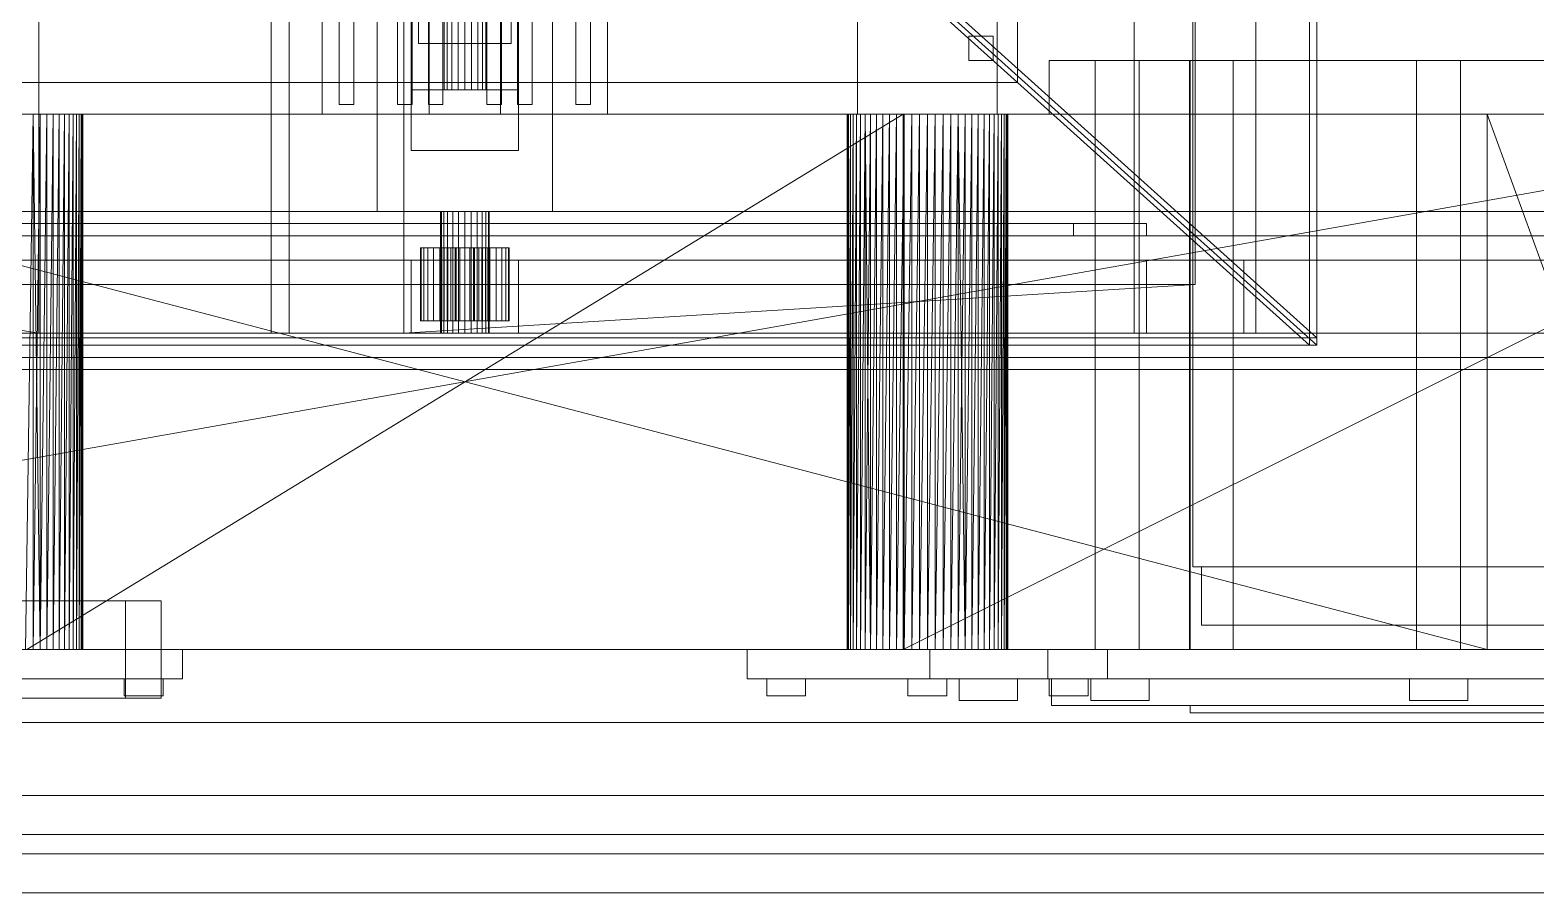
# Model space of a CAD drawing. Header units: millimetres. Extents: x -1970 to 34302, y -65268 to 6837.
# Drawn here: x 25550 to 26168, y -18530 to -18176 of the extents above; entities that cross this region are included whole.
import ezdxf

# ---------------------------------------------------------------- set-up
doc = ezdxf.new("R2010")
doc.units = ezdxf.units.MM
for name, color, linetype, lineweight in [('superior_briquetadora', 7, 'Continuous', 0), ('superior_C02', 7, 'Continuous', 0), ('superior_C02-briq', 7, 'Continuous', 0), ('superior_C05', 7, 'Continuous', 0)]:
    doc.layers.add(name, color=color, linetype=linetype, lineweight=lineweight)

msp = doc.modelspace()

# ---------------------------------------------------------------- linework, layer by layer
at = {"layer": 'superior_briquetadora'}
for p, q in [((26075.187, -17655), (26075.187, -18305)), ((26078.187, -17655), (26078.187, -18305)), ((25669.542, -18210), (25669.542, -18160)), ((25706.187, -18210), (25706.187, -18160)), ((25713.542, -18160), (25713.542, -18210)), ((25742.831, -18210), (25742.831, -18160)), ((25750.187, -18160), (25750.187, -18210)), ((25786.831, -18160), (25786.831, -18210)), ((25889.536, -18160), (25889.536, -18210)), ((25946.837, -18160), (25946.837, -18210)), ((26027.308, -18160), (26027.308, -18396)), ((25676.542, -18206), (25676.542, -18164)), ((25682.542, -18164), (25682.542, -18206)), ((25700.542, -18206), (25700.542, -18164)), ((25706.542, -18164), (25706.542, -18206)), ((25713.187, -18206), (25713.187, -18164)), ((25719.187, -18164), (25719.187, -18206)), ((25719.187, -18200), (25719.187, -18167)), ((25719.627, -18200), (25719.627, -18167)), ((25720.905, -18200), (25720.905, -18167)), ((25722.897, -18200), (25722.897, -18167)), ((25725.405, -18200), (25725.405, -18167)), ((25728.187, -18200), (25728.187, -18167)), ((25730.968, -18200), (25730.968, -18167)), ((25733.477, -18200), (25733.477, -18167)), ((25735.468, -18200), (25735.468, -18167)), ((25736.746, -18200), (25736.746, -18167)), ((25737.187, -18206), (25737.187, -18164)), ((25737.187, -18167), (25737.187, -18200)), ((25743.187, -18164), (25743.187, -18206)), ((25749.831, -18206), (25749.831, -18164)), ((25755.831, -18164), (25755.831, -18206)), ((25773.831, -18206), (25773.831, -18164)), ((25779.831, -18164), (25779.831, -18206)), ((25928.187, -18167), (26078.187, -18302)), ((25709.187, -18181), (25709.187, -18171)), ((25747.187, -18171), (25747.187, -18181)), ((26075.187, -18305), (25925.187, -18170)), ((25928.187, -18170), (26078.187, -18305)), ((25955.187, -18171), (25955.187, -18197)), ((25935.187, -18188), (25935.187, -18178)), ((25935.187, -18178), (25945.187, -18178)), ((25945.187, -18178), (25945.187, -18188)), ((25747.187, -18181), (25709.187, -18181)), ((25945.187, -18188), (25935.187, -18188)), ((25968.187, -18188), (25969.353, -18188)), ((25968.187, -18188), (25968.187, -18210)), ((25969.353, -18188), (25972.836, -18188)), ((25972.836, -18188), (25978.584, -18188)), ((25978.584, -18188), (25986.514, -18188)), ((25986.514, -18188), (25996.509, -18188)), ((25987.187, -18430), (25987.187, -18188)), ((25988.078, -18188), (25987.187, -18188)), ((25990.575, -18188), (25988.078, -18188)), ((25994.184, -18188), (25990.575, -18188)), ((25998.189, -18188), (25994.184, -18188)), ((25996.509, -18188), (26008.425, -18188)), ((26001.798, -18188), (25998.189, -18188)), ((26004.295, -18188), (26001.798, -18188)), ((26005.187, -18188), (26004.295, -18188)), ((26005.187, -18430), (26005.187, -18188)), ((26008.425, -18188), (26022.087, -18188)), ((26022.087, -18188), (26037.296, -18188)), ((26025.848, -18430), (26025.848, -18188)), ((26026.74, -18188), (26025.848, -18188)), ((26026.187, -18188), (26026.187, -18430)), ((26027.923, -18188), (26026.187, -18188)), ((26029.237, -18188), (26026.74, -18188)), ((26033.074, -18188), (26027.923, -18188)), ((26032.846, -18188), (26029.237, -18188)), ((26036.851, -18188), (26032.846, -18188)), ((26041.464, -18188), (26033.074, -18188)), ((26040.46, -18188), (26036.851, -18188)), ((26037.296, -18188), (26053.831, -18188)), ((26042.957, -18188), (26040.46, -18188)), ((26052.808, -18188), (26041.464, -18188)), ((26043.848, -18188), (26042.957, -18188)), ((26043.848, -18430), (26043.848, -18188)), ((26066.718, -18188), (26052.808, -18188)), ((26053.831, -18188), (26071.45, -18188)), ((26082.721, -18188), (26066.718, -18188)), ((26071.45, -18188), (26089.896, -18188)), ((26100.273, -18188), (26082.721, -18188)), ((26089.896, -18188), (26108.901, -18188)), ((26118.775, -18188), (26100.273, -18188)), ((26108.901, -18188), (26128.187, -18188)), ((26137.598, -18188), (26118.775, -18188)), ((26119.187, -18430), (26119.187, -18188)), ((26120.078, -18188), (26119.187, -18188)), ((26122.575, -18188), (26120.078, -18188)), ((26126.184, -18188), (26122.575, -18188)), ((26130.189, -18188), (26126.184, -18188)), ((26128.187, -18188), (26147.472, -18188)), ((26133.798, -18188), (26130.189, -18188)), ((26136.295, -18188), (26133.798, -18188)), ((26137.187, -18188), (26136.295, -18188)), ((26137.187, -18430), (26137.187, -18188)), ((26156.1, -18188), (26137.598, -18188)), ((26147.472, -18188), (26166.477, -18188)), ((26173.652, -18188), (26156.1, -18188)), ((26166.477, -18188), (26184.923, -18188)), ((25955.187, -18197), (25501.187, -18197)), ((25706.187, -18225), (25706.187, -18200)), ((25706.187, -18200), (25750.187, -18200)), ((25719.627, -18200), (25719.187, -18200)), ((25720.905, -18200), (25719.627, -18200)), ((25722.897, -18200), (25720.905, -18200)), ((25725.405, -18200), (25722.897, -18200)), ((25728.187, -18200), (25725.405, -18200)), ((25730.968, -18200), (25728.187, -18200)), ((25733.477, -18200), (25730.968, -18200)), ((25735.468, -18200), (25733.477, -18200)), ((25736.746, -18200), (25735.468, -18200)), ((25736.746, -18200), (25737.187, -18200)), ((25750.187, -18200), (25750.187, -18225)), ((24748.187, -18210), (26708.187, -18210)), ((26348.187, -18210), (25108.187, -18430)), ((26348.187, -18210), (25108.187, -18210)), ((26348.187, -18210), (25121.52, -18210)), ((26624.187, -18210), (25121.52, -18210)), ((25308.187, -18210), (26148.187, -18210)), ((25308.187, -18210), (26148.187, -18430)), ((25551.7, -18210), (25537.777, -18210)), ((25538.597, -18210), (25552.439, -18210)), ((26148.187, -18210), (25541.421, -18210)), ((25544.625, -18210), (25911.749, -18210)), ((26148.187, -18210), (25544.625, -18210)), ((25914.952, -18210), (25544.625, -18210)), ((25550.815, -18210), (25547.766, -18430)), ((25550.815, -18210), (25547.766, -18210)), ((25547.766, -18210), (25908.607, -18210)), ((25547.766, -18210), (25911.749, -18210)), ((25550.815, -18210), (25548.187, -18210)), ((25553.743, -18210), (25548.187, -18210)), ((25556.52, -18210), (25548.187, -18210)), ((25559.122, -18210), (25548.187, -18210)), ((25561.521, -18210), (25548.187, -18210)), ((25563.696, -18210), (25548.187, -18210)), ((25565.625, -18210), (25548.187, -18210)), ((25908.187, -18210), (25548.187, -18210)), ((25548.187, -18430), (25908.187, -18210)), ((25553.743, -18210), (25550.815, -18430)), ((25550.815, -18210), (25550.815, -18430)), ((25553.743, -18210), (25550.815, -18210)), ((25550.815, -18210), (25905.558, -18210)), ((25550.815, -18210), (25908.607, -18210)), ((25550.815, -18210), (25553.743, -18430)), ((25562.947, -18210), (25551.7, -18210)), ((25552.439, -18210), (25563.459, -18210)), ((25556.52, -18210), (25553.743, -18430)), ((25553.743, -18210), (25553.743, -18430)), ((25556.52, -18210), (25553.743, -18210)), ((25553.743, -18210), (25902.63, -18210)), ((25905.558, -18210), (25553.743, -18210)), ((25559.122, -18210), (25556.52, -18430)), ((25556.52, -18210), (25556.52, -18430)), ((25559.122, -18210), (25556.52, -18210)), ((25556.52, -18210), (25897.252, -18210)), ((25556.52, -18210), (25899.853, -18210)), ((25556.52, -18210), (25902.63, -18210)), ((25561.521, -18210), (25559.122, -18430)), ((25559.122, -18210), (25559.122, -18430)), ((25561.521, -18210), (25559.122, -18210)), ((25559.122, -18210), (25897.252, -18210)), ((25563.696, -18210), (25561.521, -18430)), ((25561.521, -18210), (25561.521, -18430)), ((25563.696, -18210), (25561.521, -18210)), ((25561.521, -18210), (25894.852, -18210)), ((25897.252, -18210), (25561.521, -18210)), ((25569.29, -18210), (25562.947, -18210)), ((25563.459, -18210), (25569.473, -18210)), ((25565.625, -18210), (25563.696, -18430)), ((25563.696, -18430), (25563.696, -18210)), ((25565.625, -18210), (25563.696, -18210)), ((25563.696, -18210), (25892.677, -18210)), ((25894.852, -18210), (25563.696, -18210)), ((25567.29, -18210), (25565.625, -18430)), ((25565.625, -18430), (25565.625, -18210)), ((25567.29, -18210), (25565.625, -18210)), ((25565.625, -18210), (25908.187, -18210)), ((25565.625, -18210), (25890.748, -18210)), ((25565.625, -18210), (25889.083, -18210)), ((25565.625, -18210), (25892.677, -18210)), ((25568.675, -18210), (25567.29, -18430)), ((25567.29, -18430), (25567.29, -18210)), ((25568.675, -18210), (25567.29, -18210)), ((25567.29, -18210), (25889.083, -18210)), ((25569.766, -18210), (25568.675, -18430)), ((25568.675, -18430), (25568.675, -18210)), ((25569.766, -18210), (25568.675, -18210)), ((25568.675, -18210), (25889.083, -18210)), ((25568.675, -18210), (25887.699, -18210)), ((25886.608, -18210), (25568.675, -18210)), ((25569.473, -18210), (25569.29, -18210)), ((25570.552, -18210), (25569.766, -18430)), ((25569.766, -18430), (25569.766, -18210)), ((25570.552, -18210), (25569.766, -18210)), ((25569.766, -18210), (25886.608, -18210)), ((25885.821, -18210), (25569.766, -18210)), ((25569.766, -18210), (25887.699, -18210)), ((25571.028, -18210), (25570.552, -18430)), ((25570.552, -18430), (25570.552, -18210)), ((25571.028, -18210), (25570.552, -18210)), ((25570.552, -18210), (25885.821, -18210)), ((25571.187, -18210), (25571.028, -18430)), ((25571.028, -18430), (25571.028, -18210)), ((25571.187, -18210), (25571.028, -18210)), ((25571.028, -18210), (25885.821, -18210)), ((25571.028, -18210), (25885.345, -18210)), ((25885.187, -18210), (25571.028, -18210)), ((25571.187, -18430), (25571.187, -18210)), ((25571.187, -18210), (25885.187, -18210)), ((25571.187, -18210), (25885.345, -18210)), ((25713.542, -18210), (25669.542, -18210)), ((25682.542, -18206), (25676.542, -18206)), ((25706.542, -18206), (25700.542, -18206)), ((25750.187, -18210), (25706.187, -18210)), ((25719.187, -18206), (25713.187, -18206)), ((25743.187, -18206), (25737.187, -18206)), ((25786.831, -18210), (25742.831, -18210)), ((25755.831, -18206), (25749.831, -18206)), ((25779.831, -18206), (25773.831, -18206)), ((25885.345, -18210), (25885.187, -18430)), ((25885.187, -18210), (25885.187, -18430)), ((25885.345, -18210), (25885.187, -18210)), ((25885.345, -18210), (25885.345, -18430)), ((25885.821, -18430), (25885.345, -18210)), ((25885.821, -18210), (25885.345, -18210)), ((25885.345, -18430), (25885.821, -18210)), ((25886.608, -18210), (25885.821, -18430)), ((25885.821, -18210), (25885.821, -18430)), ((25886.608, -18210), (25885.821, -18210)), ((25889.536, -18210), (25886.189, -18210)), ((25886.189, -18210), (25889.18, -18210)), ((25887.699, -18210), (25886.608, -18430)), ((25886.608, -18430), (25886.608, -18210)), ((25887.699, -18210), (25886.608, -18210)), ((25889.083, -18210), (25887.699, -18430)), ((25887.699, -18430), (25887.699, -18210)), ((25889.083, -18210), (25887.699, -18210)), ((25890.748, -18210), (25889.083, -18430)), ((25889.083, -18430), (25889.083, -18210)), ((25890.748, -18210), (25889.083, -18210)), ((25889.18, -18210), (25897.916, -18210)), ((25898.557, -18210), (25889.536, -18210)), ((25892.677, -18210), (25890.748, -18430)), ((25890.748, -18430), (25890.748, -18210)), ((25892.677, -18210), (25890.748, -18210)), ((25890.748, -18210), (25908.187, -18210)), ((25892.677, -18210), (25892.677, -18430)), ((25894.852, -18430), (25892.677, -18210)), ((25894.852, -18210), (25892.677, -18210)), ((25908.187, -18210), (25892.677, -18210)), ((25892.677, -18430), (25894.852, -18210)), ((25897.252, -18210), (25894.852, -18430)), ((25894.852, -18210), (25894.852, -18430)), ((25897.252, -18210), (25894.852, -18210)), ((25894.852, -18210), (25908.187, -18210)), ((25899.853, -18210), (25897.252, -18430)), ((25897.252, -18430), (25897.252, -18210)), ((25899.853, -18210), (25897.252, -18210)), ((25897.252, -18210), (25908.187, -18210)), ((25897.916, -18210), (25910.667, -18210)), ((25911.466, -18210), (25898.557, -18210)), ((25902.63, -18210), (25899.853, -18430)), ((25899.853, -18430), (25899.853, -18210)), ((25902.63, -18210), (25899.853, -18210)), ((25899.853, -18210), (25908.187, -18210)), ((25905.558, -18210), (25902.63, -18430)), ((25902.63, -18430), (25902.63, -18210)), ((25905.558, -18210), (25902.63, -18210)), ((25902.63, -18210), (25908.187, -18210)), ((25908.607, -18210), (25905.558, -18430)), ((25905.558, -18210), (25905.558, -18430)), ((25908.607, -18210), (25905.558, -18210)), ((25905.558, -18210), (25908.187, -18210)), ((26348.187, -18210), (25908.187, -18210)), ((25908.187, -18210), (25908.187, -18430)), ((25908.607, -18210), (25908.187, -18210)), ((25911.749, -18210), (25908.187, -18210)), ((25914.952, -18210), (25908.187, -18210)), ((25918.187, -18210), (25908.187, -18210)), ((25921.421, -18210), (25908.187, -18210)), ((25924.625, -18210), (25908.187, -18210)), ((25927.766, -18210), (25908.187, -18210)), ((25930.815, -18210), (25908.187, -18210)), ((25933.743, -18210), (25908.187, -18210)), ((25936.52, -18210), (25908.187, -18210)), ((25939.122, -18210), (25908.187, -18210)), ((25941.521, -18210), (25908.187, -18210)), ((25943.696, -18210), (25908.187, -18210)), ((26228.187, -18210), (25908.187, -18210)), ((26348.187, -18210), (25908.187, -18430)), ((25911.749, -18210), (25908.607, -18430)), ((25908.607, -18210), (25908.607, -18430)), ((25911.749, -18210), (25908.607, -18210)), ((25910.667, -18210), (25924.907, -18210)), ((25925.706, -18210), (25911.466, -18210)), ((25914.952, -18210), (25911.749, -18430)), ((25911.749, -18210), (25911.749, -18430)), ((25914.952, -18210), (25911.749, -18210)), ((25918.187, -18210), (25914.952, -18430)), ((25914.952, -18210), (25914.952, -18430)), ((25918.187, -18210), (25914.952, -18210)), ((25914.952, -18210), (26148.187, -18210)), ((25921.421, -18210), (25918.187, -18430)), ((25918.187, -18210), (25918.187, -18430)), ((25921.421, -18210), (25918.187, -18210)), ((25918.187, -18210), (26148.187, -18210)), ((25924.625, -18210), (25921.421, -18430)), ((25921.421, -18210), (25921.421, -18430)), ((25924.625, -18210), (25921.421, -18210)), ((25921.421, -18210), (26148.187, -18210)), ((25927.766, -18210), (25924.625, -18430)), ((25924.625, -18210), (25924.625, -18430)), ((25927.766, -18210), (25924.625, -18210)), ((25924.625, -18210), (26148.187, -18210)), ((25924.907, -18210), (25937.816, -18210)), ((25938.457, -18210), (25925.706, -18210)), ((25930.815, -18210), (25927.766, -18430)), ((25927.766, -18210), (25927.766, -18430)), ((25930.815, -18210), (25927.766, -18210)), ((25927.766, -18210), (26148.187, -18210)), ((25933.743, -18210), (25930.815, -18430)), ((25930.815, -18210), (25930.815, -18430)), ((25933.743, -18210), (25930.815, -18210)), ((25930.815, -18210), (26148.187, -18210)), ((25930.815, -18210), (25933.743, -18430)), ((25936.52, -18210), (25933.743, -18430)), ((25933.743, -18210), (25933.743, -18430)), ((25936.52, -18210), (25933.743, -18210)), ((25933.743, -18210), (26148.187, -18210)), ((25939.122, -18210), (25936.52, -18430)), ((25936.52, -18210), (25936.52, -18430)), ((25939.122, -18210), (25936.52, -18210)), ((25936.52, -18210), (26148.187, -18210)), ((25937.816, -18210), (25946.837, -18210)), ((25947.193, -18210), (25938.457, -18210)), ((25941.521, -18210), (25939.122, -18430)), ((25939.122, -18210), (25939.122, -18430)), ((25941.521, -18210), (25939.122, -18210)), ((25939.122, -18210), (26148.187, -18210)), ((25943.696, -18210), (25941.521, -18430)), ((25941.521, -18210), (25941.521, -18430)), ((25943.696, -18210), (25941.521, -18210)), ((25941.521, -18210), (26148.187, -18210)), ((25945.625, -18210), (25943.696, -18430)), ((25943.696, -18430), (25943.696, -18210)), ((25945.625, -18210), (25943.696, -18210)), ((25943.696, -18210), (26148.187, -18210)), ((25943.696, -18210), (26228.187, -18210)), ((25947.29, -18210), (25945.625, -18430)), ((25945.625, -18430), (25945.625, -18210)), ((25947.29, -18210), (25945.625, -18210)), ((25945.625, -18210), (26148.187, -18210)), ((25945.625, -18210), (26228.187, -18210)), ((25946.837, -18210), (25950.184, -18210)), ((25950.184, -18210), (25947.193, -18210)), ((25948.675, -18210), (25947.29, -18430)), ((25947.29, -18430), (25947.29, -18210)), ((25948.675, -18210), (25947.29, -18210)), ((25947.29, -18210), (26148.187, -18210)), ((25947.29, -18210), (26228.187, -18210)), ((25949.766, -18210), (25948.675, -18430)), ((25948.675, -18430), (25948.675, -18210)), ((25949.766, -18210), (25948.675, -18210)), ((25948.675, -18210), (26148.187, -18210)), ((25948.675, -18210), (26228.187, -18210)), ((25950.552, -18210), (25949.766, -18430)), ((25949.766, -18430), (25949.766, -18210)), ((25950.552, -18210), (25949.766, -18210)), ((25949.766, -18210), (26148.187, -18210)), ((25949.766, -18210), (26228.187, -18210)), ((25951.028, -18210), (25950.552, -18430)), ((25950.552, -18430), (25950.552, -18210)), ((25951.028, -18210), (25950.552, -18210)), ((25950.552, -18210), (26148.187, -18210)), ((25951.187, -18210), (25951.028, -18430)), ((25951.028, -18430), (25951.028, -18210)), ((25951.187, -18210), (25951.028, -18210)), ((25951.028, -18210), (26148.187, -18210)), ((25951.187, -18430), (25951.187, -18210)), ((26148.187, -18210), (25951.187, -18210)), ((25968.187, -18210), (25969.353, -18210)), ((25969.353, -18210), (25972.836, -18210)), ((25972.836, -18210), (25978.584, -18210)), ((25978.584, -18210), (25986.514, -18210)), ((25986.514, -18210), (25996.509, -18210)), ((25996.509, -18210), (26008.425, -18210)), ((26008.425, -18210), (26022.087, -18210)), ((26022.087, -18210), (26037.296, -18210)), ((26037.296, -18210), (26053.831, -18210)), ((26053.831, -18210), (26071.45, -18210)), ((26071.45, -18210), (26089.896, -18210)), ((26089.896, -18210), (26108.901, -18210)), ((26108.901, -18210), (26128.187, -18210)), ((26128.187, -18210), (26147.472, -18210)), ((26147.472, -18210), (26166.477, -18210)), ((26148.187, -18210), (26228.187, -18210)), ((26148.187, -18430), (26148.187, -18210)), ((26148.187, -18210), (26228.187, -18430)), ((26166.477, -18210), (26184.923, -18210)), ((25750.187, -18225), (25706.187, -18225)), ((25448.187, -18255), (26008.187, -18255)), ((26008.187, -18260), (25448.187, -18260)), ((25978.187, -18260), (25978.187, -18255)), ((25978.187, -18255), (26008.187, -18255)), ((26008.187, -18260), (25978.187, -18260)), ((26008.187, -18255), (26008.187, -18260)), ((26078.187, -18302), (25378.187, -18302)), ((26078.187, -18305), (26078.187, -18302)), ((26078.187, -18305), (25378.187, -18305)), ((26078.187, -18305), (26075.187, -18305)), ((24628.187, -18315), (26828.187, -18315)), ((26027.308, -18396), (26030.213, -18396)), ((26028.28, -18396), (26027.308, -18396)), ((26033.091, -18396), (26028.28, -18396)), ((26030.213, -18396), (26036.884, -18396)), ((26030.804, -18396), (26033.609, -18396)), ((26030.804, -18396), (26030.804, -18420)), ((26031.742, -18396), (26030.804, -18396)), ((26036.386, -18396), (26031.742, -18396)), ((26041.556, -18396), (26033.091, -18396)), ((26033.609, -18396), (26040.048, -18396)), ((26044.558, -18396), (26036.386, -18396)), ((26036.884, -18396), (26047.063, -18396)), ((26040.048, -18396), (26049.874, -18396)), ((26053.351, -18396), (26041.556, -18396)), ((26055.944, -18396), (26044.558, -18396)), ((26047.063, -18396), (26060.359, -18396)), ((26049.874, -18396), (26062.71, -18396)), ((26068.021, -18396), (26053.351, -18396)), ((26070.106, -18396), (26055.944, -18396)), ((26060.359, -18396), (26076.262, -18396)), ((26062.71, -18396), (26078.062, -18396)), ((26085.004, -18396), (26068.021, -18396)), ((26086.5, -18396), (26070.106, -18396)), ((26076.262, -18396), (26094.161, -18396)), ((26078.062, -18396), (26095.34, -18396)), ((26103.646, -18396), (26085.004, -18396)), ((26104.496, -18396), (26086.5, -18396)), ((26094.161, -18396), (26113.367, -18396)), ((26095.34, -18396), (26113.88, -18396)), ((26123.231, -18396), (26103.646, -18396)), ((26123.402, -18396), (26104.496, -18396)), ((26113.367, -18396), (26133.142, -18396)), ((26113.88, -18396), (26132.971, -18396)), ((26143.006, -18396), (26123.231, -18396)), ((26142.493, -18396), (26123.402, -18396)), ((26132.971, -18396), (26151.877, -18396)), ((26133.142, -18396), (26152.728, -18396)), ((26161.033, -18396), (26142.493, -18396)), ((26162.212, -18396), (26143.006, -18396)), ((26151.877, -18396), (26169.873, -18396)), ((26152.728, -18396), (26171.37, -18396)), ((26178.312, -18396), (26161.033, -18396)), ((26180.111, -18396), (26162.212, -18396)), ((26030.804, -18420), (26033.609, -18420)), ((26031.742, -18420), (26030.804, -18420)), ((26036.386, -18420), (26031.742, -18420)), ((26033.609, -18420), (26040.048, -18420)), ((26044.558, -18420), (26036.386, -18420)), ((26040.048, -18420), (26049.874, -18420)), ((26055.944, -18420), (26044.558, -18420)), ((26049.874, -18420), (26062.71, -18420)), ((26070.106, -18420), (26055.944, -18420)), ((26062.71, -18420), (26078.062, -18420)), ((26086.5, -18420), (26070.106, -18420)), ((26078.062, -18420), (26095.34, -18420)), ((26104.496, -18420), (26086.5, -18420)), ((26095.34, -18420), (26113.88, -18420)), ((26123.402, -18420), (26104.496, -18420)), ((26113.88, -18420), (26132.971, -18420)), ((26142.493, -18420), (26123.402, -18420)), ((26132.971, -18420), (26151.877, -18420)), ((26161.033, -18420), (26142.493, -18420)), ((26151.877, -18420), (26169.873, -18420)), ((26178.312, -18420), (26161.033, -18420)), ((26828.187, -18430), (24628.187, -18430)), ((26708.187, -18430), (24748.187, -18430)), ((24832.187, -18430), (26334.853, -18430)), ((25108.187, -18430), (26348.187, -18430)), ((25108.187, -18430), (26334.853, -18430)), ((25308.187, -18430), (25914.952, -18430)), ((26148.187, -18430), (25308.187, -18430)), ((25308.187, -18430), (25911.749, -18430)), ((25538.187, -18430), (25557.339, -18430)), ((25541.421, -18430), (25911.749, -18430)), ((25908.607, -18430), (25544.625, -18430)), ((25911.749, -18430), (25544.625, -18430)), ((25547.766, -18430), (25550.815, -18430)), ((25905.558, -18430), (25547.766, -18430)), ((25908.607, -18430), (25547.766, -18430)), ((25548.187, -18430), (25908.187, -18430)), ((25561.521, -18430), (25548.187, -18430)), ((25548.187, -18430), (25563.696, -18430)), ((25559.122, -18430), (25548.187, -18430)), ((25548.187, -18430), (25565.625, -18430)), ((25556.52, -18430), (25548.187, -18430)), ((25553.743, -18430), (25548.187, -18430)), ((25550.815, -18430), (25548.187, -18430)), ((25550.815, -18430), (25553.743, -18430)), ((25550.815, -18430), (25902.63, -18430)), ((25905.558, -18430), (25550.815, -18430)), ((25553.743, -18430), (25556.52, -18430)), ((25899.853, -18430), (25553.743, -18430)), ((25902.63, -18430), (25553.743, -18430)), ((25556.52, -18430), (25559.122, -18430)), ((25899.853, -18430), (25556.52, -18430)), ((25557.339, -18430), (25575.187, -18430)), ((25559.122, -18430), (25561.521, -18430)), ((25894.852, -18430), (25559.122, -18430)), ((25897.252, -18430), (25559.122, -18430)), ((25899.853, -18430), (25559.122, -18430)), ((25561.521, -18430), (25563.696, -18430)), ((25561.521, -18430), (25892.677, -18430)), ((25894.852, -18430), (25561.521, -18430)), ((25563.696, -18430), (25565.625, -18430)), ((25563.696, -18430), (25890.748, -18430)), ((25892.677, -18430), (25563.696, -18430)), ((25565.625, -18430), (25567.29, -18430)), ((25565.625, -18430), (25890.748, -18430)), ((25889.083, -18430), (25565.625, -18430)), ((25565.625, -18430), (25908.187, -18430)), ((25567.29, -18430), (25568.675, -18430)), ((25567.29, -18430), (25889.083, -18430)), ((25887.699, -18430), (25567.29, -18430)), ((25568.675, -18430), (25569.766, -18430)), ((25568.675, -18430), (25887.699, -18430)), ((25886.608, -18430), (25568.675, -18430)), ((25569.766, -18430), (25570.552, -18430)), ((25886.608, -18430), (25569.766, -18430)), ((25570.552, -18430), (25571.028, -18430)), ((25570.552, -18430), (25886.608, -18430)), ((25885.821, -18430), (25570.552, -18430)), ((25885.345, -18430), (25570.552, -18430)), ((25571.028, -18430), (25571.187, -18430)), ((25885.345, -18430), (25571.028, -18430)), ((25571.028, -18430), (25885.187, -18430)), ((25571.187, -18430), (25885.345, -18430)), ((25885.187, -18430), (25571.187, -18430)), ((25575.187, -18430), (25590.512, -18430)), ((25590.512, -18430), (25602.272, -18430)), ((25602.272, -18430), (25609.665, -18430)), ((25609.665, -18430), (25612.187, -18430)), ((25612.187, -18430), (25612.187, -18442)), ((25844.187, -18430), (25846.708, -18430)), ((25844.187, -18430), (25844.187, -18442)), ((25846.708, -18430), (25854.101, -18430)), ((25854.101, -18430), (25865.861, -18430)), ((25865.861, -18430), (25881.187, -18430)), ((25881.187, -18430), (25899.034, -18430)), ((25885.187, -18430), (25885.345, -18430)), ((25885.345, -18430), (25885.821, -18430)), ((25885.821, -18430), (25886.608, -18430)), ((25886.608, -18430), (25887.699, -18430)), ((25887.699, -18430), (25889.083, -18430)), ((25889.083, -18430), (25890.748, -18430)), ((25890.748, -18430), (25892.677, -18430)), ((25890.748, -18430), (25908.187, -18430)), ((25892.677, -18430), (25894.852, -18430)), ((25892.677, -18430), (25908.187, -18430)), ((25894.852, -18430), (25897.252, -18430)), ((25894.852, -18430), (25908.187, -18430)), ((25897.252, -18430), (25899.853, -18430)), ((25897.252, -18430), (25908.187, -18430)), ((25899.034, -18430), (25918.187, -18430)), ((25899.853, -18430), (25902.63, -18430)), ((25899.853, -18430), (25908.187, -18430)), ((25902.63, -18430), (25905.558, -18430)), ((25902.63, -18430), (25908.187, -18430)), ((25905.558, -18430), (25908.607, -18430)), ((25905.558, -18430), (25908.187, -18430)), ((25908.187, -18430), (26348.187, -18430)), ((26228.187, -18430), (25908.187, -18430)), ((25941.521, -18430), (25908.187, -18430)), ((25908.187, -18430), (25943.696, -18430)), ((25939.122, -18430), (25908.187, -18430)), ((25936.52, -18430), (25908.187, -18430)), ((25933.743, -18430), (25908.187, -18430)), ((25930.815, -18430), (25908.187, -18430)), ((25927.766, -18430), (25908.187, -18430)), ((25924.625, -18430), (25908.187, -18430)), ((25921.421, -18430), (25908.187, -18430)), ((25918.187, -18430), (25908.187, -18430)), ((25914.952, -18430), (25908.187, -18430)), ((25911.749, -18430), (25908.187, -18430)), ((25908.607, -18430), (25908.187, -18430)), ((25908.607, -18430), (25911.749, -18430)), ((25911.749, -18430), (25914.952, -18430)), ((25914.952, -18430), (25918.187, -18430)), ((26148.187, -18430), (25914.952, -18430)), ((25918.187, -18430), (25937.339, -18430)), ((25918.187, -18430), (25921.421, -18430)), ((26148.187, -18430), (25918.187, -18430)), ((25919.187, -18430), (25920.133, -18430)), ((25919.187, -18430), (25919.187, -18442)), ((25920.133, -18430), (25922.963, -18430)), ((25921.421, -18430), (25924.625, -18430)), ((26148.187, -18430), (25921.421, -18430)), ((25922.963, -18430), (25927.653, -18430)), ((25924.625, -18430), (25927.766, -18430)), ((26148.187, -18430), (25924.625, -18430)), ((25927.653, -18430), (25934.158, -18430)), ((25927.766, -18430), (25930.815, -18430)), ((26148.187, -18430), (25927.766, -18430)), ((25930.815, -18430), (25933.743, -18430)), ((26148.187, -18430), (25930.815, -18430)), ((25933.743, -18430), (25936.52, -18430)), ((26148.187, -18430), (25933.743, -18430)), ((25934.158, -18430), (25942.42, -18430)), ((25936.52, -18430), (25939.122, -18430)), ((26148.187, -18430), (25936.52, -18430)), ((25937.339, -18430), (25955.187, -18430)), ((25939.122, -18430), (25941.521, -18430)), ((26148.187, -18430), (25939.122, -18430)), ((25941.521, -18430), (25943.696, -18430)), ((26148.187, -18430), (25941.521, -18430)), ((25942.42, -18430), (25952.365, -18430)), ((25943.696, -18430), (25945.625, -18430)), ((26228.187, -18430), (25943.696, -18430)), ((26148.187, -18430), (25943.696, -18430)), ((25945.625, -18430), (25947.29, -18430)), ((26228.187, -18430), (25945.625, -18430)), ((26148.187, -18430), (25945.625, -18430)), ((25947.29, -18430), (25948.675, -18430)), ((26228.187, -18430), (25947.29, -18430)), ((26148.187, -18430), (25947.29, -18430)), ((25948.675, -18430), (25949.766, -18430)), ((26228.187, -18430), (25948.675, -18430)), ((26148.187, -18430), (25948.675, -18430)), ((25949.766, -18430), (25950.552, -18430)), ((25949.766, -18430), (26228.187, -18430)), ((26148.187, -18430), (25949.766, -18430)), ((25950.552, -18430), (25951.028, -18430)), ((26148.187, -18430), (25950.552, -18430)), ((25951.028, -18430), (25951.187, -18430)), ((26148.187, -18430), (25951.028, -18430)), ((26148.187, -18430), (25951.187, -18430)), ((25952.365, -18430), (25963.901, -18430)), ((25955.187, -18430), (25970.512, -18430)), ((25963.901, -18430), (25976.926, -18430)), ((25967.687, -18430), (25967.687, -18442)), ((25968.857, -18430), (25967.687, -18430)), ((25972.35, -18430), (25968.857, -18430)), ((25970.512, -18430), (25982.272, -18430)), ((25978.116, -18430), (25972.35, -18430)), ((25976.926, -18430), (25991.321, -18430)), ((25986.071, -18430), (25978.116, -18430)), ((25982.272, -18430), (25989.665, -18430)), ((25996.098, -18430), (25986.071, -18430)), ((25988.078, -18430), (25987.187, -18430)), ((25990.575, -18430), (25988.078, -18430)), ((25989.665, -18430), (25992.187, -18430)), ((25994.184, -18430), (25990.575, -18430)), ((25991.321, -18430), (26006.955, -18430)), ((25992.187, -18430), (25992.187, -18442)), ((25998.189, -18430), (25994.184, -18430)), ((26008.051, -18430), (25996.098, -18430)), ((26001.798, -18430), (25998.189, -18430)), ((26004.295, -18430), (26001.798, -18430)), ((26005.187, -18430), (26004.295, -18430)), ((26006.955, -18430), (26023.687, -18430)), ((26021.755, -18430), (26008.051, -18430)), ((26037.012, -18430), (26021.755, -18430)), ((26023.687, -18430), (26041.365, -18430)), ((26026.74, -18430), (26025.848, -18430)), ((26027.923, -18430), (26026.187, -18430)), ((26029.237, -18430), (26026.74, -18430)), ((26033.074, -18430), (26027.923, -18430)), ((26032.846, -18430), (26029.237, -18430)), ((26036.851, -18430), (26032.846, -18430)), ((26041.464, -18430), (26033.074, -18430)), ((26040.46, -18430), (26036.851, -18430)), ((26053.599, -18430), (26037.012, -18430)), ((26042.957, -18430), (26040.46, -18430)), ((26041.365, -18430), (26059.829, -18430)), ((26052.808, -18430), (26041.464, -18430)), ((26043.848, -18430), (26042.957, -18430)), ((26066.718, -18430), (26052.808, -18430)), ((26071.272, -18430), (26053.599, -18430)), ((26059.829, -18430), (26078.913, -18430)), ((26082.721, -18430), (26066.718, -18430)), ((26089.776, -18430), (26071.272, -18430)), ((26078.913, -18430), (26098.443, -18430)), ((26100.273, -18430), (26082.721, -18430)), ((26108.84, -18430), (26089.776, -18430)), ((26098.443, -18430), (26118.242, -18430)), ((26118.775, -18430), (26100.273, -18430)), ((26128.187, -18430), (26108.84, -18430)), ((26118.242, -18430), (26138.131, -18430)), ((26137.598, -18430), (26118.775, -18430)), ((26120.078, -18430), (26119.187, -18430)), ((26122.575, -18430), (26120.078, -18430)), ((26126.184, -18430), (26122.575, -18430)), ((26130.189, -18430), (26126.184, -18430)), ((26147.533, -18430), (26128.187, -18430)), ((26133.798, -18430), (26130.189, -18430)), ((26136.295, -18430), (26133.798, -18430)), ((26137.187, -18430), (26136.295, -18430)), ((26156.1, -18430), (26137.598, -18430)), ((26138.131, -18430), (26157.93, -18430)), ((26166.597, -18430), (26147.533, -18430)), ((26228.187, -18430), (26148.187, -18430)), ((26173.652, -18430), (26156.1, -18430)), ((26157.93, -18430), (26177.46, -18430)), ((26185.101, -18430), (26166.597, -18430)), ((25538.187, -18442), (25557.339, -18442)), ((25557.339, -18442), (25575.187, -18442)), ((25575.187, -18442), (25590.512, -18442)), ((25588.979, -18442), (25588.187, -18442)), ((25588.187, -18442), (25588.187, -18449)), ((25591.199, -18442), (25588.979, -18442)), ((25590.512, -18442), (25602.272, -18442)), ((25594.406, -18442), (25591.199, -18442)), ((25597.967, -18442), (25594.406, -18442)), ((25601.174, -18442), (25597.967, -18442)), ((25603.394, -18442), (25601.174, -18442)), ((25602.272, -18442), (25609.665, -18442)), ((25604.187, -18442), (25603.394, -18442)), ((25604.187, -18442), (25604.187, -18449)), ((25609.665, -18442), (25612.187, -18442)), ((25844.187, -18442), (25846.708, -18442)), ((25846.708, -18442), (25854.101, -18442)), ((25852.187, -18442), (25852.979, -18442)), ((25852.187, -18442), (25852.187, -18449)), ((25852.979, -18442), (25855.199, -18442)), ((25854.101, -18442), (25865.861, -18442)), ((25855.199, -18442), (25858.406, -18442)), ((25858.406, -18442), (25861.967, -18442)), ((25861.967, -18442), (25865.174, -18442)), ((25865.174, -18442), (25867.394, -18442)), ((25865.861, -18442), (25881.187, -18442)), ((25867.394, -18442), (25868.187, -18442)), ((25868.187, -18442), (25868.187, -18449)), ((25881.187, -18442), (25899.034, -18442)), ((25899.034, -18442), (25918.187, -18442)), ((25910.979, -18442), (25910.187, -18442)), ((25910.187, -18442), (25910.187, -18449)), ((25913.199, -18442), (25910.979, -18442)), ((25916.406, -18442), (25913.199, -18442)), ((25919.967, -18442), (25916.406, -18442)), ((25918.187, -18442), (25937.339, -18442)), ((25919.187, -18442), (25920.133, -18442)), ((25923.174, -18442), (25919.967, -18442)), ((25920.133, -18442), (25922.963, -18442)), ((25922.963, -18442), (25927.653, -18442)), ((25925.394, -18442), (25923.174, -18442)), ((25926.187, -18442), (25925.394, -18442)), ((25926.187, -18442), (25926.187, -18449)), ((25927.653, -18442), (25934.158, -18442)), ((25931.187, -18442), (25932.375, -18442)), ((25931.187, -18442), (25931.187, -18451)), ((25932.375, -18442), (25935.705, -18442)), ((25934.158, -18442), (25942.42, -18442)), ((25935.705, -18442), (25940.516, -18442)), ((25937.339, -18442), (25955.187, -18442)), ((25940.516, -18442), (25945.857, -18442)), ((25942.42, -18442), (25952.365, -18442)), ((25945.857, -18442), (25950.668, -18442)), ((25950.668, -18442), (25953.998, -18442)), ((25952.365, -18442), (25963.901, -18442)), ((25953.998, -18442), (25955.187, -18442)), ((25955.187, -18442), (25955.187, -18451)), ((25955.187, -18442), (25970.512, -18442)), ((25963.901, -18442), (25976.926, -18442)), ((25968.857, -18442), (25967.687, -18442)), ((25968.979, -18442), (25968.187, -18442)), ((25968.187, -18442), (25968.187, -18449)), ((25972.35, -18442), (25968.857, -18442)), ((25971.199, -18442), (25968.979, -18442)), ((25969.187, -18442), (25970.44, -18442)), ((25969.187, -18442), (25969.187, -18453)), ((25970.44, -18442), (25974.182, -18442)), ((25970.512, -18442), (25982.272, -18442)), ((25974.406, -18442), (25971.199, -18442)), ((25978.116, -18442), (25972.35, -18442)), ((25974.182, -18442), (25980.352, -18442)), ((25977.967, -18442), (25974.406, -18442)), ((25976.926, -18442), (25991.321, -18442)), ((25981.174, -18442), (25977.967, -18442)), ((25986.071, -18442), (25978.116, -18442)), ((25980.352, -18442), (25988.854, -18442)), ((25983.394, -18442), (25981.174, -18442)), ((25982.272, -18442), (25989.665, -18442)), ((25984.187, -18442), (25983.394, -18442)), ((25984.187, -18442), (25984.187, -18449)), ((25986.56, -18442), (25985.372, -18442)), ((25985.372, -18442), (25985.372, -18451)), ((25996.098, -18442), (25986.071, -18442)), ((25989.89, -18442), (25986.56, -18442)), ((25988.854, -18442), (25999.553, -18442)), ((25989.665, -18442), (25992.187, -18442)), ((25994.702, -18442), (25989.89, -18442)), ((25991.321, -18442), (26006.955, -18442)), ((26000.042, -18442), (25994.702, -18442)), ((26008.051, -18442), (25996.098, -18442)), ((25999.553, -18442), (26012.281, -18442)), ((26004.854, -18442), (26000.042, -18442)), ((26008.183, -18442), (26004.854, -18442)), ((26006.955, -18442), (26023.687, -18442)), ((26021.755, -18442), (26008.051, -18442)), ((26009.372, -18442), (26008.183, -18442)), ((26009.372, -18442), (26009.372, -18451)), ((26012.281, -18442), (26026.836, -18442)), ((26037.012, -18442), (26021.755, -18442)), ((26023.687, -18442), (26041.365, -18442)), ((26026.836, -18442), (26042.99, -18442)), ((26053.599, -18442), (26037.012, -18442)), ((26041.365, -18442), (26059.829, -18442)), ((26042.99, -18442), (26060.488, -18442)), ((26071.272, -18442), (26053.599, -18442)), ((26059.829, -18442), (26078.913, -18442)), ((26060.488, -18442), (26079.053, -18442)), ((26089.776, -18442), (26071.272, -18442)), ((26078.913, -18442), (26098.443, -18442)), ((26079.053, -18442), (26098.393, -18442)), ((26108.84, -18442), (26089.776, -18442)), ((26098.393, -18442), (26118.203, -18442)), ((26098.443, -18442), (26118.242, -18442)), ((26128.187, -18442), (26108.84, -18442)), ((26117.375, -18442), (26116.187, -18442)), ((26116.187, -18442), (26116.187, -18451)), ((26120.705, -18442), (26117.375, -18442)), ((26118.203, -18442), (26138.17, -18442)), ((26118.242, -18442), (26138.131, -18442)), ((26125.516, -18442), (26120.705, -18442)), ((26130.857, -18442), (26125.516, -18442)), ((26147.533, -18442), (26128.187, -18442)), ((26135.668, -18442), (26130.857, -18442)), ((26138.998, -18442), (26135.668, -18442)), ((26138.131, -18442), (26157.93, -18442)), ((26138.17, -18442), (26157.98, -18442)), ((26140.187, -18442), (26138.998, -18442)), ((26140.187, -18442), (26140.187, -18451)), ((26166.597, -18442), (26147.533, -18442)), ((26157.93, -18442), (26177.46, -18442)), ((26157.98, -18442), (26177.32, -18442)), ((26185.101, -18442), (26166.597, -18442)), ((25588.187, -18449), (25588.979, -18449)), ((25588.979, -18449), (25591.199, -18449)), ((25591.199, -18449), (25594.406, -18449)), ((25594.406, -18449), (25597.967, -18449)), ((25597.967, -18449), (25601.174, -18449)), ((25601.174, -18449), (25603.394, -18449)), ((25603.394, -18449), (25604.187, -18449)), ((25852.187, -18449), (25852.979, -18449)), ((25852.979, -18449), (25855.199, -18449)), ((25855.199, -18449), (25858.406, -18449)), ((25858.406, -18449), (25861.967, -18449)), ((25861.967, -18449), (25865.174, -18449)), ((25865.174, -18449), (25867.394, -18449)), ((25867.394, -18449), (25868.187, -18449)), ((25910.187, -18449), (25910.979, -18449)), ((25910.979, -18449), (25913.199, -18449)), ((25913.199, -18449), (25916.406, -18449)), ((25916.406, -18449), (25919.967, -18449)), ((25919.967, -18449), (25923.174, -18449)), ((25923.174, -18449), (25925.394, -18449)), ((25925.394, -18449), (25926.187, -18449)), ((25931.187, -18451), (25932.375, -18451)), ((25932.375, -18451), (25935.705, -18451)), ((25935.705, -18451), (25940.516, -18451)), ((25940.516, -18451), (25945.857, -18451)), ((25945.857, -18451), (25950.668, -18451)), ((25950.668, -18451), (25953.998, -18451)), ((25953.998, -18451), (25955.187, -18451)), ((25968.187, -18449), (25968.979, -18449)), ((25968.979, -18449), (25971.199, -18449)), ((25971.199, -18449), (25974.406, -18449)), ((25974.406, -18449), (25977.967, -18449)), ((25977.967, -18449), (25981.174, -18449)), ((25981.174, -18449), (25983.394, -18449)), ((25983.394, -18449), (25984.187, -18449)), ((25985.372, -18451), (25986.56, -18451)), ((25986.56, -18451), (25989.89, -18451)), ((25989.89, -18451), (25994.702, -18451)), ((25994.702, -18451), (26000.042, -18451)), ((26000.042, -18451), (26004.854, -18451)), ((26004.854, -18451), (26008.183, -18451)), ((26008.183, -18451), (26009.372, -18451)), ((26116.187, -18451), (26117.375, -18451)), ((26117.375, -18451), (26120.705, -18451)), ((26120.705, -18451), (26125.516, -18451)), ((26125.516, -18451), (26130.857, -18451)), ((26130.857, -18451), (26135.668, -18451)), ((26135.668, -18451), (26138.998, -18451)), ((26138.998, -18451), (26140.187, -18451)), ((25969.187, -18453), (25970.44, -18453)), ((25970.44, -18453), (25974.182, -18453)), ((25974.182, -18453), (25980.352, -18453)), ((25980.352, -18453), (25988.854, -18453)), ((25988.854, -18453), (25999.553, -18453)), ((25999.553, -18453), (26012.281, -18453)), ((26012.281, -18453), (26026.836, -18453)), ((26026.187, -18453), (26027.923, -18453)), ((26026.187, -18453), (26026.187, -18456)), ((26026.187, -18456), (26027.923, -18456)), ((26026.836, -18453), (26042.99, -18453)), ((26027.923, -18453), (26033.074, -18453)), ((26027.923, -18456), (26033.074, -18456)), ((26033.074, -18453), (26041.464, -18453)), ((26033.074, -18456), (26041.464, -18456)), ((26041.464, -18453), (26052.808, -18453)), ((26041.464, -18456), (26052.808, -18456)), ((26042.99, -18453), (26060.488, -18453)), ((26052.808, -18453), (26066.718, -18453)), ((26052.808, -18456), (26066.718, -18456)), ((26060.488, -18453), (26079.053, -18453)), ((26066.718, -18453), (26082.721, -18453)), ((26066.718, -18456), (26082.721, -18456)), ((26079.053, -18453), (26098.393, -18453)), ((26082.721, -18453), (26100.273, -18453)), ((26082.721, -18456), (26100.273, -18456)), ((26098.393, -18453), (26118.203, -18453)), ((26100.273, -18453), (26118.775, -18453)), ((26100.273, -18456), (26118.775, -18456)), ((26118.203, -18453), (26138.17, -18453)), ((26118.775, -18453), (26137.598, -18453)), ((26118.775, -18456), (26137.598, -18456)), ((26137.598, -18453), (26156.1, -18453)), ((26137.598, -18456), (26156.1, -18456)), ((26138.17, -18453), (26157.98, -18453)), ((26156.1, -18453), (26173.652, -18453)), ((26156.1, -18456), (26173.652, -18456)), ((26157.98, -18453), (26177.32, -18453)), ((24628.187, -18460), (26828.187, -18460)), ((24778.187, -18490), (26678.187, -18490)), ((24778.187, -18506), (26678.187, -18506)), ((26678.187, -18514), (24778.187, -18514)), ((26678.187, -18530), (24778.187, -18530))]:
    msp.add_line(p, q, dxfattribs=at)
at = {"layer": 'superior_C02'}
for p, q in [((25648.658, -18300), (25648.658, -17700)), ((25655.964, -17700), (25655.964, -18300)), ((25113.109, -18300), (25648.658, -18300)), ((25655.964, -18300), (25120.416, -18300)), ((25655.964, -18300), (25648.658, -18300)), ((25588.78, -18410), (25077.14, -18410)), ((25091.753, -18410), (25603.394, -18410)), ((25588.78, -18410), (25588.78, -18450)), ((25603.394, -18410), (25588.78, -18410)), ((25603.394, -18450), (25603.394, -18410)), ((25077.14, -18450), (25588.78, -18450)), ((25091.753, -18450), (25603.394, -18450)), ((25588.78, -18450), (25603.394, -18450))]:
    msp.add_line(p, q, dxfattribs=at)
at = {"layer": 'superior_C02-briq'}
for p, q in [((26028.187, -17680), (26028.187, -18280)), ((25553.187, -17700), (25553.187, -18300)), ((25703.187, -18300), (25703.187, -17700)), ((26028.187, -18280), (25428.187, -18280)), ((25428.187, -18280), (25553.187, -18300)), ((25703.187, -18300), (26028.187, -18280)), ((25553.187, -18300), (25703.187, -18300))]:
    msp.add_line(p, q, dxfattribs=at)
at = {"layer": 'superior_C05'}
for p, q in [((26003.187, -18300), (26003.187, -17700)), ((26053.187, -17700), (26053.187, -18300)), ((25692.187, -17750), (25692.187, -18250)), ((25764.187, -17750), (25764.187, -18250)), ((26003.187, -18250), (26003.187, -17750)), ((26053.187, -17750), (26053.187, -18250)), ((25128.187, -18250), (27628.187, -18250)), ((27538.187, -18250), (25218.187, -18250)), ((25692.187, -18250), (25695.752, -18250)), ((25695.752, -18250), (25705.741, -18250)), ((25705.741, -18250), (25720.176, -18250)), ((25718.527, -18250), (25718.187, -18250)), ((25718.187, -18250), (25718.187, -18300)), ((25719.526, -18250), (25718.527, -18250)), ((25718.527, -18250), (25718.527, -18300)), ((25721.116, -18250), (25719.526, -18250)), ((25719.526, -18250), (25719.526, -18300)), ((25720.176, -18250), (25736.197, -18250)), ((25723.187, -18250), (25721.116, -18250)), ((25721.116, -18250), (25721.116, -18300)), ((25725.598, -18250), (25723.187, -18250)), ((25723.187, -18250), (25723.187, -18300)), ((25728.187, -18250), (25725.598, -18250)), ((25725.598, -18250), (25725.598, -18300)), ((25730.775, -18250), (25728.187, -18250)), ((25728.187, -18250), (25728.187, -18300)), ((25733.187, -18250), (25730.775, -18250)), ((25730.775, -18250), (25730.775, -18300)), ((25735.258, -18250), (25733.187, -18250)), ((25733.187, -18250), (25733.187, -18300)), ((25736.847, -18250), (25735.258, -18250)), ((25735.258, -18250), (25735.258, -18300)), ((25736.197, -18250), (25750.632, -18250)), ((25737.846, -18250), (25736.847, -18250)), ((25736.847, -18250), (25736.847, -18300)), ((25737.846, -18250), (25738.187, -18250)), ((25737.846, -18250), (25737.846, -18300)), ((25738.187, -18300), (25738.187, -18250)), ((25750.632, -18250), (25760.621, -18250)), ((25760.621, -18250), (25764.187, -18250)), ((26053.187, -18250), (26003.187, -18250)), ((25203.187, -18260), (27183.187, -18260)), ((25710.287, -18265), (25709.937, -18265)), ((25709.937, -18265), (25717.937, -18265)), ((25709.937, -18295), (25709.937, -18265)), ((25711.326, -18265), (25710.287, -18265)), ((25710.287, -18265), (25718.134, -18265)), ((25710.287, -18295), (25710.287, -18265)), ((25713.012, -18265), (25711.326, -18265)), ((25711.326, -18265), (25718.717, -18265)), ((25711.326, -18295), (25711.326, -18265)), ((25715.282, -18265), (25713.012, -18265)), ((25713.012, -18265), (25719.664, -18265)), ((25713.012, -18295), (25713.012, -18265)), ((25718.047, -18265), (25715.282, -18265)), ((25715.282, -18265), (25720.939, -18265)), ((25715.282, -18295), (25715.282, -18265)), ((25717.937, -18265), (25718.134, -18265)), ((25717.937, -18265), (25717.937, -18295)), ((25721.203, -18265), (25718.047, -18265)), ((25718.047, -18265), (25722.492, -18265)), ((25718.047, -18295), (25718.047, -18265)), ((25718.134, -18265), (25718.717, -18265)), ((25718.134, -18265), (25718.134, -18295)), ((25718.717, -18265), (25719.664, -18265)), ((25718.717, -18265), (25718.717, -18295)), ((25719.664, -18265), (25720.939, -18265)), ((25719.664, -18265), (25719.664, -18295)), ((25720.939, -18265), (25722.492, -18265)), ((25720.939, -18265), (25720.939, -18295)), ((25724.626, -18265), (25721.203, -18265)), ((25721.203, -18265), (25724.264, -18265)), ((25721.203, -18295), (25721.203, -18265)), ((25722.492, -18265), (25724.264, -18265)), ((25722.492, -18265), (25722.492, -18295)), ((25724.264, -18265), (25726.187, -18265)), ((25724.264, -18265), (25724.264, -18295)), ((25728.187, -18265), (25724.626, -18265)), ((25724.626, -18265), (25726.187, -18265)), ((25724.626, -18295), (25724.626, -18265)), ((25726.187, -18265), (25728.187, -18265)), ((25726.187, -18265), (25726.187, -18295)), ((25731.747, -18265), (25728.187, -18265)), ((25728.187, -18265), (25730.186, -18265)), ((25728.187, -18265), (25728.187, -18295)), ((25731.747, -18265), (25730.186, -18265)), ((25730.186, -18265), (25732.109, -18265)), ((25730.186, -18265), (25730.186, -18295)), ((25735.171, -18265), (25731.747, -18265)), ((25731.747, -18295), (25731.747, -18265)), ((25735.171, -18265), (25732.109, -18265)), ((25732.109, -18265), (25733.881, -18265)), ((25732.109, -18265), (25732.109, -18295)), ((25738.326, -18265), (25733.881, -18265)), ((25733.881, -18265), (25735.434, -18265)), ((25733.881, -18265), (25733.881, -18295)), ((25738.326, -18265), (25735.171, -18265)), ((25735.171, -18295), (25735.171, -18265)), ((25741.091, -18265), (25735.434, -18265)), ((25735.434, -18265), (25736.709, -18265)), ((25735.434, -18265), (25735.434, -18295)), ((25743.361, -18265), (25736.709, -18265)), ((25736.709, -18265), (25737.656, -18265)), ((25736.709, -18265), (25736.709, -18295)), ((25745.047, -18265), (25737.656, -18265)), ((25737.656, -18265), (25738.24, -18265)), ((25737.656, -18265), (25737.656, -18295)), ((25746.086, -18265), (25738.24, -18265)), ((25738.24, -18265), (25738.437, -18265)), ((25738.24, -18265), (25738.24, -18295)), ((25741.091, -18265), (25738.326, -18265)), ((25738.326, -18295), (25738.326, -18265)), ((25738.437, -18265), (25746.437, -18265)), ((25738.437, -18295), (25738.437, -18265)), ((25743.361, -18265), (25741.091, -18265)), ((25741.091, -18295), (25741.091, -18265)), ((25745.047, -18265), (25743.361, -18265)), ((25743.361, -18295), (25743.361, -18265)), ((25746.086, -18265), (25745.047, -18265)), ((25745.047, -18295), (25745.047, -18265)), ((25746.437, -18265), (25746.086, -18265)), ((25746.086, -18295), (25746.086, -18265)), ((25746.437, -18265), (25746.437, -18295)), ((25038.187, -18270), (27328.187, -18270)), ((25706.187, -18300), (25706.187, -18270)), ((25706.187, -18270), (25750.187, -18270)), ((25750.187, -18270), (25750.187, -18300)), ((26008.187, -18300), (26008.187, -18270)), ((26008.187, -18270), (26048.187, -18270)), ((26048.187, -18270), (26048.187, -18300)), ((25717.937, -18295), (25709.937, -18295)), ((25709.937, -18295), (25710.287, -18295)), ((25718.134, -18295), (25710.287, -18295)), ((25710.287, -18295), (25711.326, -18295)), ((25718.717, -18295), (25711.326, -18295)), ((25711.326, -18295), (25713.012, -18295)), ((25719.664, -18295), (25713.012, -18295)), ((25713.012, -18295), (25715.282, -18295)), ((25720.939, -18295), (25715.282, -18295)), ((25715.282, -18295), (25718.047, -18295)), ((25718.134, -18295), (25717.937, -18295)), ((25722.492, -18295), (25718.047, -18295)), ((25718.047, -18295), (25721.203, -18295)), ((25718.717, -18295), (25718.134, -18295)), ((25719.664, -18295), (25718.717, -18295)), ((25720.939, -18295), (25719.664, -18295)), ((25722.492, -18295), (25720.939, -18295)), ((25724.264, -18295), (25721.203, -18295)), ((25721.203, -18295), (25724.626, -18295)), ((25724.264, -18295), (25722.492, -18295)), ((25726.187, -18295), (25724.264, -18295)), ((25726.187, -18295), (25724.626, -18295)), ((25724.626, -18295), (25728.187, -18295)), ((25728.187, -18295), (25726.187, -18295)), ((25730.186, -18295), (25728.187, -18295)), ((25728.187, -18295), (25731.747, -18295)), ((25732.109, -18295), (25730.186, -18295)), ((25730.186, -18295), (25731.747, -18295)), ((25731.747, -18295), (25735.171, -18295)), ((25733.881, -18295), (25732.109, -18295)), ((25732.109, -18295), (25735.171, -18295)), ((25735.434, -18295), (25733.881, -18295)), ((25733.881, -18295), (25738.326, -18295)), ((25735.171, -18295), (25738.326, -18295)), ((25736.709, -18295), (25735.434, -18295)), ((25735.434, -18295), (25741.091, -18295)), ((25737.656, -18295), (25736.709, -18295)), ((25736.709, -18295), (25743.361, -18295)), ((25738.24, -18295), (25737.656, -18295)), ((25737.656, -18295), (25745.047, -18295)), ((25738.437, -18295), (25738.24, -18295)), ((25738.24, -18295), (25746.086, -18295)), ((25738.326, -18295), (25741.091, -18295)), ((25746.437, -18295), (25738.437, -18295)), ((25741.091, -18295), (25743.361, -18295)), ((25743.361, -18295), (25745.047, -18295)), ((25745.047, -18295), (25746.086, -18295)), ((25746.086, -18295), (25746.437, -18295)), ((27328.187, -18300), (25038.187, -18300)), ((25750.187, -18300), (25706.187, -18300)), ((25718.527, -18300), (25718.187, -18300)), ((25719.526, -18300), (25718.527, -18300)), ((25721.116, -18300), (25719.526, -18300)), ((25723.187, -18300), (25721.116, -18300)), ((25725.598, -18300), (25723.187, -18300)), ((25728.187, -18300), (25725.598, -18300)), ((25730.775, -18300), (25728.187, -18300)), ((25733.187, -18300), (25730.775, -18300)), ((25735.258, -18300), (25733.187, -18300)), ((25736.847, -18300), (25735.258, -18300)), ((25737.846, -18300), (25736.847, -18300)), ((25738.187, -18300), (25737.846, -18300)), ((26053.187, -18300), (26003.187, -18300)), ((26048.187, -18300), (26008.187, -18300)), ((27183.187, -18310), (25203.187, -18310))]:
    msp.add_line(p, q, dxfattribs=at)

doc.saveas('drawing.dxf')
